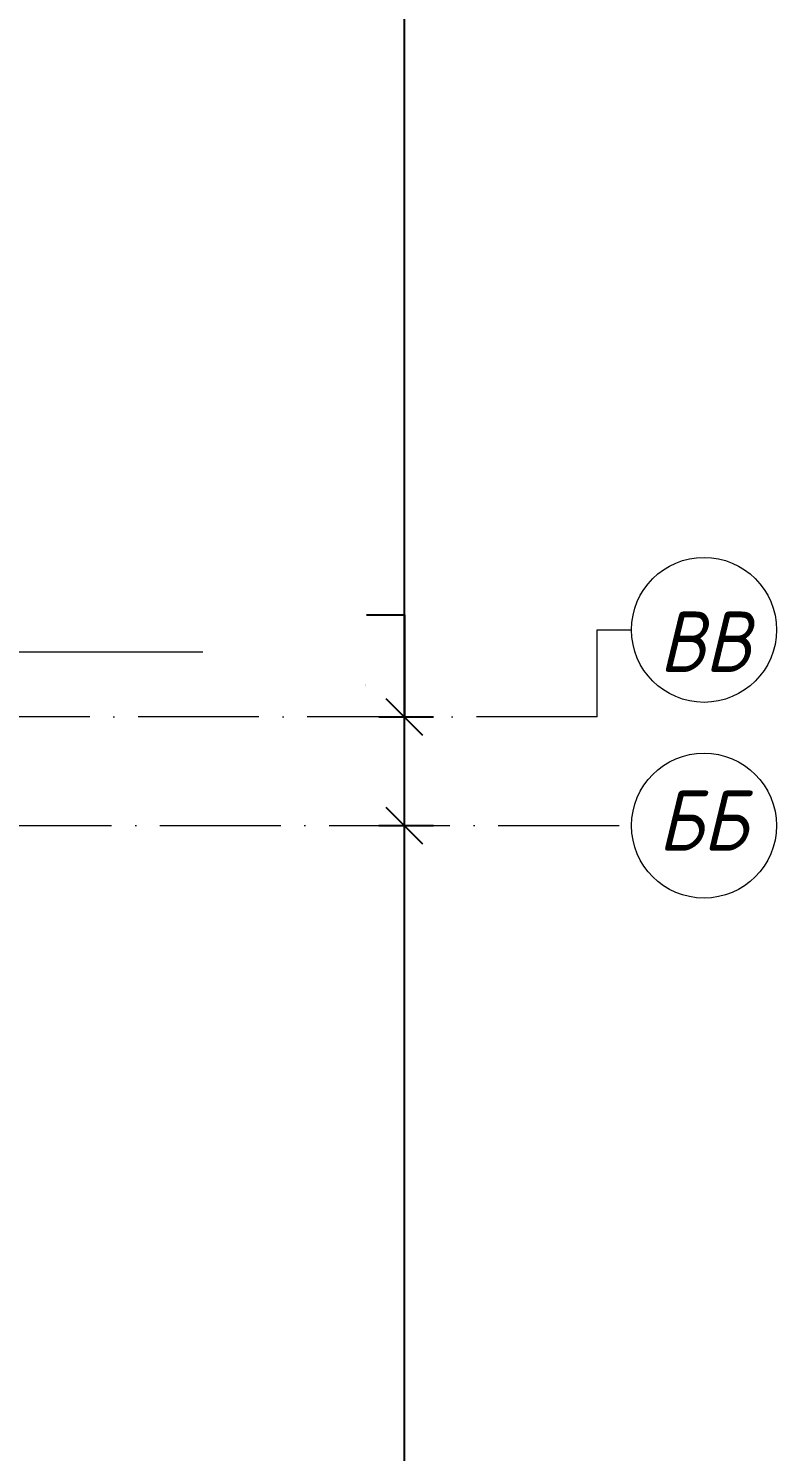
# Model space of a CAD drawing. Header units: millimetres. Extents: x -356862 to 418287, y 0 to 839748.
# Drawn here: x -74937 to -71841, y 503206 to 509097 of the extents above; entities that cross this region are included whole.
import ezdxf

# ---------------------------------------------------------------- set-up
doc = ezdxf.new("R2010")
doc.units = ezdxf.units.MM
doc.linetypes.add('50_200_ШТРИХ_1Т_ш5_п1_п1_', pattern=[700, 500, -100, 0, -100])
for name, color, linetype, lineweight in [('A-____-____-DIMS', 7, 'Continuous', 9), ('A-DETL-GENF-OTLN', 7, 'Continuous', 9), ('S-GRID-____-IDEN', 7, 'Continuous', 9), ('S-GRID-____-OTLN', 7, 'Continuous', 9), ('S-GRID-____-OTLN-1', 7, '50_200_ШТРИХ_1Т_ш5_п1_п1_', 9)]:
    doc.layers.add(name, color=color, linetype=linetype, lineweight=lineweight)
doc.styles.add('ISOCPEUR_I', font='isocpeui.ttf', dxfattribs={"width": 0.9, "height": 2.5})
doc.styles.add('ISOCPEUR_I_9', font='isocpeui.ttf', dxfattribs={"width": 0.9, "height": 250})
doc.dimstyles.new('ISO-2_5_0_9К_БОЛЬШОЙ_ОСИ', dxfattribs={"dimscale": 304.8, "dimtxt": 248.995294, "dimasz": 0.492126, "dimexe": 0.393701, "dimexo": 0, "dimgap": 0, "dimtad": 1, "dimdec": 0, "dimzin": 0, "dimdsep": 46, "dimtxsty": 'ISOCPEUR_I', "dimblk1": 'OBLIQUE', "dimblk2": 'OBLIQUE', "dimsah": 1, "dimcen": 0.09, "dimdle": 0.393701, "dimazin": 0, "dimtfac": 1, "dimtdec": 4, "dimtix": 1, "dimtmove": 0, "dimatfit": 3, "dimfxl": 1, "dimtvp": 1, "dimtolj": 1, "dimtzin": 0, "dimarcsym": 2})
doc.dimstyles.new('ISO-2_5_0_9К_БОЛЬШОЙ_ОСИ_1', dxfattribs={"dimscale": 304.8, "dimtxt": 248.995294, "dimasz": 0.492126, "dimexe": 0.393701, "dimexo": 0, "dimgap": 0, "dimtad": 1, "dimdec": 0, "dimzin": 0, "dimdsep": 46, "dimtxsty": 'ISOCPEUR_I', "dimblk1": 'OBLIQUE', "dimblk2": 'OBLIQUE', "dimsah": 1, "dimcen": 0.09, "dimdle": 0.393701, "dimazin": 0, "dimtfac": 1, "dimtdec": 4, "dimtix": 1, "dimtmove": 1, "dimatfit": 3, "dimfxl": 1, "dimtvp": 1, "dimtolj": 1, "dimtzin": 0, "dimarcsym": 2})

# ---------------------------------------------------------------- blocks, each defined once
blk = doc.blocks.new('DET_L_Линия разрыва - М100-27490010-АР1_План отверстий 1 этажа в осях 1-64_А-ГГ')
at = {"layer": 'A-DETL-GENF-OTLN'}
blk.add_line((14100, 0), (0, 0), dxfattribs=at)
blk = doc.blocks.new('Ось сетки - Круг_Ø6_00__ISO-2_5_0_9K_-25732049-АР1_План отверстий 1 этажа в осях 1-64_А-ГГ')
at = {"layer": 'S-GRID-____-IDEN'}
blk.add_circle((0, 0), 3, dxfattribs=at)
blk = doc.blocks.new('_Oblique')
at = {"color": 0, "linetype": 'ByBlock', "lineweight": -2}
blk.add_line((-0.5, -0.5), (0.5, 0.5), dxfattribs=at)
blk = doc.blocks.new('*D13291')
at = {"layer": 'A-____-____-DIMS', "color": 0, "lineweight": -2, "transparency": 16777216}
for p, q in [((-73380.8, 502127), (-73380.8, 505917)), ((-73486.9, 505797), (-73260.8, 505797)), ((-73486.9, 502247), (-73260.8, 502247))]:
    blk.add_line(p, q, dxfattribs=at)
at = {"layer": 'Defpoints', "color": 0, "transparency": 16777216}
for p in [(-73486.9, 505797), (-73380.8, 505797), (-73486.9, 502247)]:
    blk.add_point(p, dxfattribs=at)
at = {"layer": 'A-____-____-DIMS', "color": 0, "lineweight": -2, "transparency": 16777216, "xscale": 150, "yscale": 150, "zscale": 150}
for p, rotation in [((-73380.8, 505797), 90), ((-73380.8, 502247), 270)]:
    blk.add_blockref('_Oblique', p, dxfattribs=dict(at, rotation=rotation))
at = {"layer": 'A-____-____-DIMS', "color": 0, "transparency": 16777216, "insert": (-73382.1, 504022), "char_height": 2.5, "width": 758.478, "attachment_point": 5, "rotation": 90, "style": 'ISOCPEUR_I'}
blk.add_mtext('\\A1;3550', dxfattribs=at)
blk = doc.blocks.new('*D13292')
at = {"layer": 'A-____-____-DIMS', "color": 0, "lineweight": -2, "transparency": 16777216}
for p, q in [((-73538.3, 506670), (-73380.8, 506670)), ((-73380.8, 506670), (-73380.8, 506247)), ((-73380.8, 505677), (-73380.8, 506367)), ((-73486.9, 506247), (-73260.8, 506247)), ((-73486.9, 505797), (-73260.8, 505797))]:
    blk.add_line(p, q, dxfattribs=at)
at = {"layer": 'Defpoints', "color": 0, "transparency": 16777216}
for p in [(-73486.9, 506247), (-73380.8, 506247), (-73486.9, 505797)]:
    blk.add_point(p, dxfattribs=at)
at = {"layer": 'A-____-____-DIMS', "color": 0, "lineweight": -2, "transparency": 16777216, "xscale": 150, "yscale": 150, "zscale": 150}
for p, rotation in [((-73380.8, 506247), 90), ((-73380.8, 505797), 270)]:
    blk.add_blockref('_Oblique', p, dxfattribs=dict(at, rotation=rotation))
at = {"layer": 'A-____-____-DIMS', "color": 0, "transparency": 16777216, "insert": (-73542.4, 506375.8), "char_height": 2.5, "width": 591.843, "attachment_point": 1, "rotation": 90, "line_spacing_factor": 1.149209, "style": 'ISOCPEUR_I'}
blk.add_mtext('\\A1;450', dxfattribs=at)
blk = doc.blocks.new('Ось сетки - Круг_Ø6_00__ISO-2_5_0_9K_-25732049-АР1_План отверстий 1 этажа в осях 1-64_Ю-ЯЯ')
at = {"layer": 'S-GRID-____-IDEN'}
blk.add_circle((0, 0), 3, dxfattribs=at)
blk = doc.blocks.new('*D13465')
at = {"layer": 'A-____-____-DIMS', "color": 0, "lineweight": -2, "transparency": 16777216}
for p, q in [((-73380.8, 502127), (-73380.8, 505917)), ((-73486.9, 505797), (-73260.8, 505797)), ((-73486.9, 502247), (-73260.8, 502247))]:
    blk.add_line(p, q, dxfattribs=at)
at = {"layer": 'Defpoints', "color": 0, "transparency": 16777216}
for p in [(-73486.9, 505797), (-73380.8, 505797), (-73486.9, 502247)]:
    blk.add_point(p, dxfattribs=at)
at = {"layer": 'A-____-____-DIMS', "color": 0, "lineweight": -2, "transparency": 16777216, "xscale": 150, "yscale": 150, "zscale": 150}
for p, rotation in [((-73380.8, 505797), 90), ((-73380.8, 502247), 270)]:
    blk.add_blockref('_Oblique', p, dxfattribs=dict(at, rotation=rotation))
at = {"layer": 'A-____-____-DIMS', "color": 0, "transparency": 16777216, "insert": (-73382.1, 504022), "char_height": 2.5, "width": 758.478, "attachment_point": 5, "rotation": 90, "style": 'ISOCPEUR_I'}
blk.add_mtext('\\A1;3550', dxfattribs=at)
blk = doc.blocks.new('*D13466')
at = {"layer": 'A-____-____-DIMS', "color": 0, "lineweight": -2, "transparency": 16777216}
for p, q in [((-73538.3, 506670), (-73380.8, 506670)), ((-73380.8, 506670), (-73380.8, 506247)), ((-73380.8, 505677), (-73380.8, 506367)), ((-73486.9, 506247), (-73260.8, 506247)), ((-73486.9, 505797), (-73260.8, 505797))]:
    blk.add_line(p, q, dxfattribs=at)
at = {"layer": 'Defpoints', "color": 0, "transparency": 16777216}
for p in [(-73486.9, 506247), (-73380.8, 506247), (-73486.9, 505797)]:
    blk.add_point(p, dxfattribs=at)
at = {"layer": 'A-____-____-DIMS', "color": 0, "lineweight": -2, "transparency": 16777216, "xscale": 150, "yscale": 150, "zscale": 150}
for p, rotation in [((-73380.8, 506247), 90), ((-73380.8, 505797), 270)]:
    blk.add_blockref('_Oblique', p, dxfattribs=dict(at, rotation=rotation))
at = {"layer": 'A-____-____-DIMS', "color": 0, "transparency": 16777216, "insert": (-73542.4, 506375.8), "char_height": 2.5, "width": 591.843, "attachment_point": 1, "rotation": 90, "line_spacing_factor": 1.149209, "style": 'ISOCPEUR_I'}
blk.add_mtext('\\A1;450', dxfattribs=at)
blk = doc.blocks.new('*D13467')
at = {"layer": 'A-____-____-DIMS', "color": 0, "lineweight": -2, "transparency": 16777216}
for p, q in [((-73380.8, 506127), (-73380.8, 511067)), ((-73486.9, 510947), (-73260.8, 510947)), ((-73486.9, 506247), (-73260.8, 506247))]:
    blk.add_line(p, q, dxfattribs=at)
at = {"layer": 'Defpoints', "color": 0, "transparency": 16777216}
for p in [(-73486.9, 510947), (-73380.8, 510947), (-73486.9, 506247)]:
    blk.add_point(p, dxfattribs=at)
at = {"layer": 'A-____-____-DIMS', "color": 0, "lineweight": -2, "transparency": 16777216, "xscale": 150, "yscale": 150, "zscale": 150}
for p, rotation in [((-73380.8, 510947), 90), ((-73380.8, 506247), 270)]:
    blk.add_blockref('_Oblique', p, dxfattribs=dict(at, rotation=rotation))
at = {"layer": 'A-____-____-DIMS', "color": 0, "transparency": 16777216, "insert": (-73382.1, 508597), "char_height": 2.5, "width": 781.462, "attachment_point": 5, "rotation": 90, "style": 'ISOCPEUR_I'}
blk.add_mtext('\\A1;4700', dxfattribs=at)

msp = doc.modelspace()

# ---------------------------------------------------------------- linework, layer by layer
at = {"layer": 'S-GRID-____-OTLN'}
for p, q in [((-72582.9526, 506607.4389), (-72440.6609, 506607.4389)), ((-72582.9526, 506246.983), (-72582.9526, 506607.4389)), ((-72582.9526, 506607.4389), (-72440.6609, 506607.4389)), ((-72582.9526, 506246.983), (-72582.9526, 506607.4389))]:
    msp.add_line(p, q, dxfattribs=at)
at = {"layer": 'S-GRID-____-OTLN-1'}
for p, q in [((-72582.9526, 506246.983), (-83493.8031, 506246.983)), ((-72582.9526, 506246.983), (-83493.8031, 506246.983)), ((-83493.8031, 505796.983), (-72440.6609, 505796.983)), ((-83493.8031, 505796.983), (-72440.6609, 505796.983))]:
    msp.add_line(p, q, dxfattribs=at)

# ---------------------------------------------------------------- block references
at = {"layer": 'A-DETL-GENF-OTLN', "rotation": 180}
msp.add_blockref('DET_L_Линия разрыва - М100-27490010-АР1_План отверстий 1 этажа в осях 1-64_А-ГГ', (-74215.0675, 506517.1216), dxfattribs=at)
at = {"layer": 'S-GRID-____-IDEN', "xscale": 99.99999999999993, "yscale": 99.99999999999993, "zscale": 99.99999999999993}
for name, p, rotation in [('Ось сетки - Круг_Ø6_00__ISO-2_5_0_9K_-25732049-АР1_План отверстий 1 этажа в осях 1-64_А-ГГ', (-72140.6609, 506607.4389), 89.99999999999982), ('Ось сетки - Круг_Ø6_00__ISO-2_5_0_9K_-25732049-АР1_План отверстий 1 этажа в осях 1-64_Ю-ЯЯ', (-72140.6609, 506607.4389), 89.99999999999982), ('Ось сетки - Круг_Ø6_00__ISO-2_5_0_9K_-25732049-АР1_План отверстий 1 этажа в осях 1-64_А-ГГ', (-72140.6609, 505796.983), 269.9999999999995), ('Ось сетки - Круг_Ø6_00__ISO-2_5_0_9K_-25732049-АР1_План отверстий 1 этажа в осях 1-64_Ю-ЯЯ', (-72140.6609, 505796.983), 269.9999999999995)]:
    msp.add_blockref(name, p, dxfattribs=dict(at, rotation=rotation))

# ---------------------------------------------------------------- texts
at = {"layer": 'S-GRID-____-IDEN', "char_height": 250, "width": 447.341625, "attachment_point": 1}
for s, insert, style in [('ВВ', (-72325.7313, 506683.5148), 'ISOCPEUR_I'), ('ВВ', (-72325.7313, 506683.5148), 'ISOCPEUR_I_9'), ('ББ', (-72330.8904, 505943.6154), 'ISOCPEUR_I'), ('ББ', (-72330.8904, 505943.6154), 'ISOCPEUR_I_9')]:
    msp.add_mtext(s, dxfattribs=dict(at, insert=insert, style=style))

# ---------------------------------------------------------------- dimensions: what is measured, and where the dimension line sits
at = {"layer": 'A-____-____-DIMS'}
for base, p1, p2, override, picture, middle in [((-73380.826, 510946.983), (-73486.892, 506246.983), (-73486.892, 510946.983), {"dimpost": '<>', "dimfxl": 4700}, '*D13467', (-73382.0921, 508596.983)), ((-73380.826, 505796.983), (-73486.892, 502246.983), (-73486.892, 505796.983), {"dimpost": '<>', "dimfxl": 3550}, '*D13291', (-73382.076, 504021.983)), ((-73380.826, 505796.983), (-73486.892, 502246.983), (-73486.892, 505796.983), {"dimpost": '<>', "dimfxl": 3550}, '*D13465', (-73382.076, 504021.983))]:
    dim = msp.add_linear_dim(base=base, p1=p1, p2=p2, angle=90, dimstyle='ISO-2_5_0_9К_БОЛЬШОЙ_ОСИ', override=override, dxfattribs=at)
    dim.commit()
    dim.dimension.update_dxf_attribs({"geometry": picture, "text_midpoint": middle})
for picture in ['*D13292', '*D13466']:
    dim = msp.add_linear_dim(base=(-73380.826, 506246.983), p1=(-73486.892, 505796.983), p2=(-73486.892, 506246.983), angle=90, dimstyle='ISO-2_5_0_9К_БОЛЬШОЙ_ОСИ_1', override={"dimpost": '<>', "dimfxl": 450}, dxfattribs=at)
    dim.commit()
    dim.dimension.update_dxf_attribs({"geometry": picture, "text_midpoint": (-73540.7733, 506670.0078), "dimtype": 160, "text_rotation": 90})

doc.saveas('drawing.dxf')
